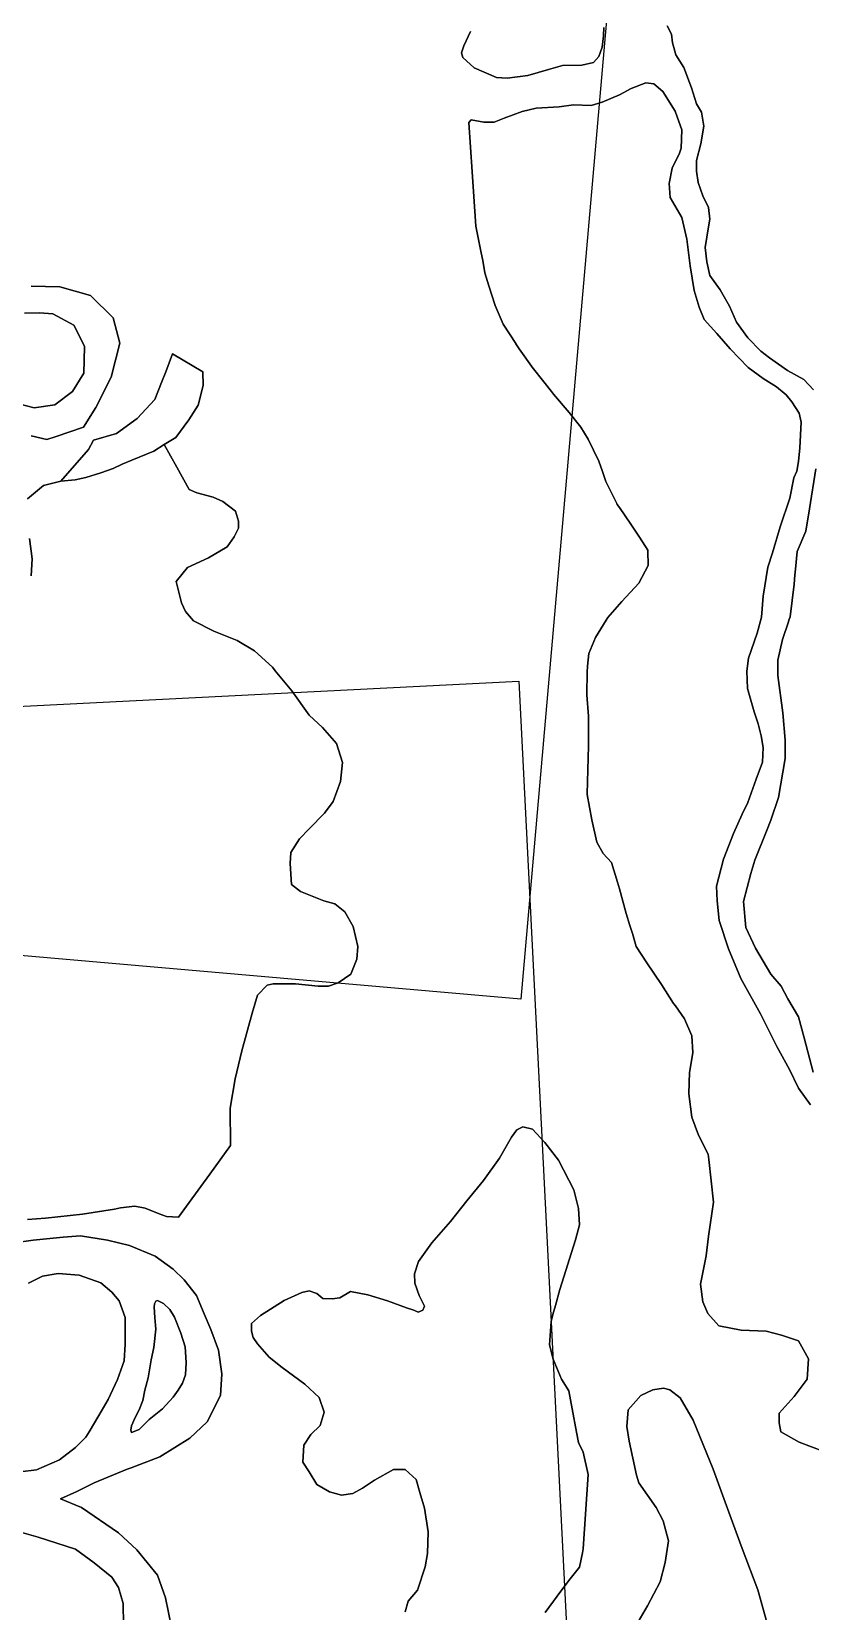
# Model space of a CAD drawing. Header units: inches. Extents: x 288635 to 1232953, y 676945 to 1655780.
# Drawn here: x 459382 to 476562, y 1137192 to 1172040 of the extents above; entities that cross this region are included whole.
import ezdxf

# ---------------------------------------------------------------- set-up
doc = ezdxf.new("R2010")
doc.units = ezdxf.units.IN
doc.header["$MEASUREMENT"] = 0
doc.layers.add('Images', color=7, linetype='Continuous')
picture_1 = doc.add_image_def('image8.jpg', size_in_pixel=(2583, 3985))
picture_2 = doc.add_image_def('image9.jpg', size_in_pixel=(2577, 3745))

msp = doc.modelspace()

# ---------------------------------------------------------------- linework, layer by layer
at = {"color": 1}
for points in [[(472003.3377, 1172126.9274), (471996.9876, 1171949.127), (471965.2376, 1171695.1265), (471895.3874, 1171491.9261), (471781.0872, 1171358.5758), (471520.7367, 1171301.4257), (471095.2858, 1171288.7257), (470784.1352, 1171206.1755), (470326.9343, 1171072.8253), (470326.9343, 1171072.8253), (469876.0834, 1171015.6752), (469634.7829, 1171028.3752), (469145.8319, 1171237.9256), (468898.1814, 1171466.5261), (468866.4314, 1171568.1263), (468917.2315, 1171726.8766), (469063.2818, 1172044.3772)], [(469063.2818, 1172044.3772), (468917.2315, 1171726.8766), (468866.4314, 1171568.1263), (468898.1814, 1171466.5261), (469145.8319, 1171237.9256), (469634.7829, 1171028.3752), (469876.0834, 1171015.6752), (470326.9343, 1171072.8253), (470784.1352, 1171206.1755), (471095.2858, 1171288.7257), (471520.7367, 1171301.4257), (471781.0872, 1171358.5758), (471895.3874, 1171491.9261), (471965.2376, 1171695.1265), (471996.9876, 1171949.127), (472003.3377, 1172126.9274)], [(476628.5836, 1164134.5984), (476420.3032, 1164368.2789), (476054.5424, 1164566.3993), (475663.3816, 1164840.7198), (475470.3413, 1164993.1202), (475180.7807, 1165287.7607), (474931.8602, 1165633.2014), (474779.4599, 1165983.7221), (474571.1795, 1166344.4029), (474342.579, 1166659.3635), (474276.5389, 1166964.1641), (474240.9788, 1167274.0447), (474312.0989, 1167731.2456), (474342.579, 1167903.966), (474317.1789, 1168157.9665), (474190.1787, 1168417.047), (474083.4985, 1168711.6876), (474047.9384, 1168960.6081), (474053.0184, 1169199.3686), (474144.4586, 1169565.1293), (474210.4987, 1169956.2901), (474159.6986, 1170261.0907), (474053.0184, 1170443.9711), (473941.2582, 1170799.5718), (473773.6179, 1171246.6127), (473590.7375, 1171526.0132), (473547.4713, 1171686.7164), (473519.6174, 1171790.1737), (473499.2973, 1171983.2141), (473402.7771, 1172166.0945)], [(473402.7771, 1172166.0945), (473499.2973, 1171983.2141), (473519.6174, 1171790.1737), (473547.4713, 1171686.7164), (473590.7375, 1171526.0132), (473773.6179, 1171246.6127), (473941.2582, 1170799.5718), (474053.0184, 1170443.9711), (474159.6986, 1170261.0907), (474210.4987, 1169956.2901), (474144.4586, 1169565.1293), (474053.0184, 1169199.3686), (474047.9384, 1168960.6081), (474083.4985, 1168711.6876), (474190.1787, 1168417.047), (474317.1789, 1168157.9665), (474342.579, 1167903.966), (474312.0989, 1167731.2456), (474240.9788, 1167274.0447), (474276.5389, 1166964.1641), (474342.579, 1166659.3635), (474571.1795, 1166344.4029), (474779.4599, 1165983.7221), (474931.8602, 1165633.2014), (475180.7807, 1165287.7607), (475470.3413, 1164993.1202), (475663.3816, 1164840.7198), (476054.5424, 1164566.3993), (476420.3032, 1164368.2789), (476628.5836, 1164134.5984)], [(476857.746, 1140716.9423), (476312.7032, 1140923.3177), (475910.5357, 1141156.1515), (475873.494, 1141351.9436), (475873.494, 1141563.6107), (476201.578, 1141934.0281), (476487.3286, 1142315.0289), (476519.0786, 1142759.5298), (476296.8282, 1143161.6972), (475926.4108, 1143288.6975), (475587.7434, 1143373.3643), (475037.409, 1143394.531), (474539.9913, 1143489.7812), (474296.5742, 1143764.9484), (474190.7406, 1144018.9489), (474137.8239, 1144410.5331), (474264.8241, 1145034.951), (474317.7409, 1145468.8685), (474423.5744, 1146220.2867), (474323.4338, 1147159.0626), (474305.4445, 1147275.1751), (474096.9709, 1147700.1404), (473944.6249, 1148093.0329), (473880.4792, 1148606.1986), (473880.8387, 1148616.8036), (473896.5156, 1149079.2732), (473968.6795, 1149512.2568), (473968.0573, 1149522.0045), (473944.6249, 1149889.1128), (473784.8731, 1150264.5295), (473784.2606, 1150265.9689), (473582.9851, 1150547.7546), (473543.7142, 1150602.7339), (473279.1131, 1151019.681), (472950.3663, 1151500.7738), (472717.8381, 1151861.5934), (472637.656, 1152142.2309), (472581.3409, 1152324.4268), (472501.3464, 1152583.2327), (472350.2366, 1153131.0055), (472308.9092, 1153280.8173), (472172.5996, 1153713.8009), (471988.1807, 1153906.238), (471851.871, 1154162.8208), (471739.616, 1154651.9319), (471635.3793, 1155213.2069), (471635.7216, 1155224.8447), (471651.4157, 1155758.4454), (471667.4521, 1156287.6475), (471667.4521, 1156301.1284), (471667.4521, 1156937.1229), (471627.361, 1157410.1975), (471627.5437, 1157421.5229), (471635.3793, 1157907.3268), (471648.3782, 1158042.5155), (471675.4703, 1158324.2739), (471819.7982, 1158677.0753), (472053.8032, 1159055.6129), (472092.4174, 1159118.0771), (472405.1278, 1159470.8785), (472773.9656, 1159871.7892), (472982.4392, 1160264.6817), (472982.132, 1160277.5837), (472975.2167, 1160568.0268), (472974.421, 1160601.4467), (472790.0021, 1160890.1024), (472597.5649, 1161170.7398), (472350.2366, 1161538.39), (472300.891, 1161611.7416), (472292.6317, 1161628.5267), (472052.3264, 1162116.8891), (471974.3313, 1162335.2752), (471891.9621, 1162565.9091), (471659.4339, 1163047.0019), (471499.0696, 1163311.603), (471242.4868, 1163640.3497), (470897.7036, 1164041.2604), (470852.2658, 1164098.869), (470456.4898, 1164600.6565), (470448.6836, 1164610.5536), (470135.9732, 1165043.5372), (470067.294, 1165149.6777), (470063.1863, 1165156.026), (469783.1718, 1165588.7757), (469606.7711, 1165997.7046), (469470.9848, 1166434.1607), (469382.2611, 1166719.3439), (469333.4552, 1166987.7766), (469302.079, 1167160.3457), (469181.8058, 1167745.6753), (469099.5333, 1168942.8687), (469030.7415, 1170032.9542), (469078.3666, 1170091.1627), (469358.8255, 1170043.5376), (469586.3676, 1170038.2459), (469803.3264, 1170133.4961), (470205.4938, 1170276.3714), (470512.4111, 1170350.4549), (471020.4121, 1170376.9133), (471337.9128, 1170424.5384), (471729.4969, 1170408.6633), (471967.6224, 1170482.7468), (472348.6231, 1170646.7888), (472607.9153, 1170784.3724), (472930.7076, 1170906.081), (473105.333, 1170884.9143), (473306.4167, 1170715.5806), (473306.4167, 1170715.5806), (473581.5839, 1170286.9548), (473660.9591, 1170054.121), (473724.4592, 1169874.2039), (473708.5842, 1169466.7448), (473677.2187, 1169360.4507), (473515.438, 1169028.1706), (473444.3178, 1168687.8099), (473469.7179, 1168383.0093), (473723.7184, 1167935.9684), (473835.4786, 1167458.4474), (473911.6787, 1166869.1662), (473998.0389, 1166330.6852), (474109.7991, 1165959.8444), (474221.5594, 1165685.5239), (474495.8799, 1165380.7233), (474790.5205, 1165040.3626), (475186.7613, 1164628.8818), (475522.042, 1164385.0413), (475811.6025, 1164202.1609), (476024.963, 1164024.3606), (476151.9632, 1163871.9603), (476314.5236, 1163623.0398), (476355.1636, 1163424.9194), (476332.3788, 1162855.8015), (476301.9798, 1162557.8909), (476263.6611, 1162340.7516), (476197.5581, 1162199.3206), (476111.8311, 1161749.278), (475898.4707, 1161114.2767), (475725.7504, 1160540.2356), (475624.1502, 1160225.275), (475521.8705, 1159589.2426), (475482.7566, 1159126.2994), (475386.2364, 1158770.6987), (475198.276, 1158216.9776), (475157.6359, 1157932.497), (475177.9559, 1157546.4163), (475325.2762, 1157033.3352), (475411.6364, 1156769.1747), (475472.5965, 1156505.0142), (475523.3966, 1156245.9337), (475508.1566, 1155925.893), (475365.9163, 1155549.9723), (475183.036, 1155036.8913), (475055.8067, 1154778.0936), (474864.477, 1154349.8199), (474646.0366, 1153785.9387), (474488.5562, 1153186.4975), (474503.7963, 1152866.4569), (474549.5164, 1152434.656), (474757.7968, 1151809.8148), (475027.0373, 1151149.4135), (475463.9182, 1150372.1719), (475824.5989, 1149650.8105), (476103.9995, 1149147.8895), (476302.1199, 1148731.3286), (476566.2804, 1148365.5679)], [(476566.2804, 1148365.5679), (476302.1199, 1148731.3286), (476103.9995, 1149147.8895), (475824.5989, 1149650.8105), (475463.9182, 1150372.1719), (475027.0373, 1151149.4135), (474757.7968, 1151809.8148), (474549.5164, 1152434.656), (474503.7963, 1152866.4569), (474488.5562, 1153186.4975), (474646.0366, 1153785.9387), (474864.477, 1154349.8199), (475055.8067, 1154778.0936), (475183.036, 1155036.8913), (475365.9163, 1155549.9723), (475508.1566, 1155925.893), (475523.3966, 1156245.9337), (475472.5965, 1156505.0142), (475411.6364, 1156769.1747), (475325.2762, 1157033.3352), (475177.9559, 1157546.4163), (475157.6359, 1157932.497), (475198.276, 1158216.9776), (475386.2364, 1158770.6987), (475482.7566, 1159126.2994), (475521.8705, 1159589.2426), (475624.1502, 1160225.275), (475725.7504, 1160540.2356), (475898.4707, 1161114.2767), (476111.8311, 1161749.278), (476197.5581, 1162199.3206), (476263.6611, 1162340.7516), (476301.9798, 1162557.8909), (476332.3788, 1162855.8015), (476355.1636, 1163424.9194), (476314.5236, 1163623.0398), (476151.9632, 1163871.9603), (476024.963, 1164024.3606), (475811.6025, 1164202.1609), (475522.042, 1164385.0413), (475186.7613, 1164628.8818), (474790.5205, 1165040.3626), (474495.8799, 1165380.7233), (474221.5594, 1165685.5239), (474109.7991, 1165959.8444), (473998.0389, 1166330.6852), (473911.6787, 1166869.1662), (473835.4786, 1167458.4474), (473723.7184, 1167935.9684), (473469.7179, 1168383.0093), (473444.3178, 1168687.8099), (473515.438, 1169028.1706), (473677.2187, 1169360.4507), (473708.5842, 1169466.7448), (473724.4592, 1169874.2039), (473660.9591, 1170054.121), (473581.5839, 1170286.9548), (473306.4167, 1170715.5806), (473105.333, 1170884.9143), (472930.7076, 1170906.081), (472607.9153, 1170784.3724), (472348.6231, 1170646.7888), (471967.6224, 1170482.7468), (471729.4969, 1170408.6633), (471337.9128, 1170424.5384), (471020.4121, 1170376.9133), (470512.4111, 1170350.4549), (470205.4938, 1170276.3714), (469803.3264, 1170133.4961), (469586.3676, 1170038.2459), (469358.8255, 1170043.5376), (469078.3666, 1170091.1627), (469030.7415, 1170032.9542), (469099.5333, 1168942.8687), (469181.8058, 1167745.6753), (469302.079, 1167160.3457), (469333.4552, 1166987.7766), (469382.2611, 1166719.3439), (469470.9848, 1166434.1607), (469606.7711, 1165997.7046), (469783.1718, 1165588.7757), (470063.1863, 1165156.026), (470067.294, 1165149.6777), (470135.9732, 1165043.5372), (470448.6836, 1164610.5536), (470456.4898, 1164600.6565), (470852.2658, 1164098.869), (470897.7036, 1164041.2604), (471242.4868, 1163640.3497), (471499.0696, 1163311.603), (471659.4339, 1163047.0019), (471891.9621, 1162565.9091), (471974.3313, 1162335.2752), (472052.3264, 1162116.8891), (472292.6317, 1161628.5267), (472300.891, 1161611.7416), (472350.2366, 1161538.39), (472597.5649, 1161170.7398), (472790.0021, 1160890.1024), (472974.421, 1160601.4467), (472975.2167, 1160568.0268), (472982.132, 1160277.5837), (472982.4392, 1160264.6817), (472773.9656, 1159871.7892), (472405.1278, 1159470.8785), (472092.4174, 1159118.0771), (472053.8032, 1159055.6129), (471819.7982, 1158677.0753), (471675.4703, 1158324.2739), (471648.3782, 1158042.5155), (471635.3793, 1157907.3268), (471627.5437, 1157421.5229), (471627.361, 1157410.1975), (471667.4521, 1156937.1229), (471667.4521, 1156301.1284), (471667.4521, 1156287.6475), (471651.4157, 1155758.4454), (471635.7216, 1155224.8447), (471635.3793, 1155213.2069), (471739.616, 1154651.9319), (471851.871, 1154162.8208), (471988.1807, 1153906.238), (472172.5996, 1153713.8009), (472308.9092, 1153280.8173), (472350.2366, 1153131.0055), (472501.3464, 1152583.2327), (472581.3409, 1152324.4268), (472637.656, 1152142.2309), (472717.8381, 1151861.5934), (472950.3663, 1151500.7738), (473279.1131, 1151019.681), (473543.7142, 1150602.7339), (473582.9851, 1150547.7546), (473784.2606, 1150265.9689), (473784.8731, 1150264.5295), (473944.6249, 1149889.1128), (473968.0573, 1149522.0045), (473968.6795, 1149512.2568), (473896.5156, 1149079.2732), (473880.8387, 1148616.8036), (473880.4792, 1148606.1986), (473944.6249, 1148093.0329), (474096.9709, 1147700.1404), (474305.4445, 1147275.1751), (474323.4338, 1147159.0626), (474423.5744, 1146220.2867), (474317.7409, 1145468.8685), (474264.8241, 1145034.951), (474137.8239, 1144410.5331), (474190.7406, 1144018.9489), (474296.5742, 1143764.9484), (474539.9913, 1143489.7812), (475037.409, 1143394.531), (475587.7434, 1143373.3643), (475926.4108, 1143288.6975), (476296.8282, 1143161.6972), (476519.0786, 1142759.5298), (476487.3286, 1142315.0289), (476201.578, 1141934.0281), (475873.494, 1141563.6107), (475873.494, 1141351.9436), (475910.5357, 1141156.1515), (476312.7032, 1140923.3177), (476857.746, 1140716.9423)], [(459370.1105, 1166427.6799), (460008.5781, 1166406.4103), (460679.4134, 1166216.3402), (460679.4134, 1166216.3402), (461181.0644, 1165727.3893), (461331.6861, 1165168.8339), (461136.6143, 1164413.7175), (460800.0637, 1163746.9662), (460527.0131, 1163315.1653), (459901.7037, 1163097.3785), (459720.5615, 1163042.1148), (459375.5997, 1163123.8162)], [(459375.5997, 1163123.8162), (459720.5615, 1163042.1148), (459901.7037, 1163097.3785), (460527.0131, 1163315.1653), (460800.0637, 1163746.9662), (461136.6143, 1164413.7175), (461331.6861, 1165168.8339), (461181.0644, 1165727.3893), (460679.4134, 1166216.3402), (460008.5781, 1166406.4103), (459370.1105, 1166427.6799)], [(458761.7096, 1163917.6356), (459441.1609, 1163739.8353), (459898.3619, 1163803.3354), (460285.7126, 1164101.786), (460533.3631, 1164501.8368), (460552.4132, 1165086.038), (460551.9995, 1165086.8327), (460552.4132, 1165099.5189), (460311.1127, 1165563.0698), (459847.5618, 1165817.0703), (459555.4612, 1165836.1203), (459225.2605, 1165829.7703)], [(459225.2605, 1165829.7703), (459555.4612, 1165836.1203), (459847.5618, 1165817.0703), (460311.1127, 1165563.0698), (460552.4132, 1165099.5189), (460551.9995, 1165086.8327), (460552.4132, 1165086.038), (460533.3631, 1164501.8368), (460285.7126, 1164101.786), (459898.3619, 1163803.3354), (459441.1609, 1163739.8353), (458761.7096, 1163917.6356)], [(459288.9219, 1145838.0037), (459690.2428, 1145863.4037), (460503.0444, 1145954.8439), (461209.1658, 1146066.6041), (461341.2461, 1146097.0842), (461661.2867, 1146132.6443), (461884.8071, 1146086.9242), (462199.7678, 1145959.9239), (462357.2481, 1145898.9638), (462621.4086, 1145888.8038), (462855.0891, 1146213.9244), (463317.37, 1146838.7657), (463769.4909, 1147468.6869), (463764.4109, 1148291.6486), (463876.1711, 1148936.8099), (464018.4114, 1149556.5711), (464247.0119, 1150384.6128), (464363.8521, 1150785.9336), (464582.2925, 1151004.374), (464714.3728, 1151034.8541), (465202.0538, 1151034.8541), (465704.9748, 1150984.054), (465928.4952, 1150984.054), (466146.9357, 1151060.2541), (466421.2562, 1151248.2145), (466553.3365, 1151578.4152), (466580.8251, 1151861.4558), (466477.1363, 1152299.7766), (466289.176, 1152619.8172), (466070.7355, 1152802.6976), (465826.895, 1152868.7377), (465313.814, 1153071.9381), (465115.6936, 1153229.4185), (465085.2135, 1153686.6194), (465100.4536, 1153930.4599), (465288.4139, 1154230.1805), (465506.8544, 1154453.7009), (465842.1351, 1154799.1416), (466035.1754, 1155053.1421), (466197.7358, 1155500.183), (466238.3758, 1155916.7438), (466111.3756, 1156338.3847), (465801.495, 1156688.9054), (465506.8544, 1156958.1459), (465120.7736, 1157496.627), (465047.1656, 1157586.8844), (464758.6993, 1157940.5991), (464694.0528, 1158019.868), (464302.892, 1158380.5488), (463916.8112, 1158609.1492), (463403.7302, 1158812.3496), (462951.6093, 1159040.9501), (462773.8089, 1159249.2305), (462692.5288, 1159437.1909), (462570.6085, 1159909.6318), (462819.529, 1160219.5124), (463286.8899, 1160432.8729), (463693.2908, 1160671.6333), (463850.7711, 1160895.1538), (463947.2913, 1161088.1942), (463946.6563, 1161239.9595), (463883.1561, 1161462.2099), (463603.7556, 1161674.9353), (463387.8551, 1161770.1855), (463025.9044, 1161868.6107), (462860.8041, 1161941.6359), (462587.1606, 1162431.3748), (462309.1436, 1162928.9409), (462566.3234, 1163089.6783), (462850.8039, 1163475.759), (463054.0043, 1163800.8797), (463165.7646, 1164232.6806), (463160.6845, 1164532.4012), (462490.1232, 1164928.642), (462339.8109, 1164537.0389), (462248.209, 1164298.3918), (462104.0424, 1163922.7999), (461712.8816, 1163506.2391), (461255.6807, 1163176.0384), (460747.6797, 1163028.7182), (460639.1973, 1162822.0212), (460026.3183, 1162124.4763), (459644.5227, 1162027.9961), (459288.9219, 1161733.3555)], [(459288.9219, 1161733.3555), (459644.5227, 1162027.9961), (460026.3183, 1162124.4763), (460346.3589, 1162149.8764), (460582.1435, 1162203.1181), (460913.1016, 1162306.8313), (461178.4498, 1162404.4491), (461383.088, 1162495.1116), (461596.4163, 1162586.8205), (462078.6424, 1162784.8777), (462309.1436, 1162928.9409), (462587.1606, 1162431.3748), (462860.8041, 1161941.6359), (463025.9044, 1161868.6107), (463387.8551, 1161770.1855), (463603.7556, 1161674.9353), (463883.1561, 1161462.2099), (463946.6563, 1161239.9595), (463947.2913, 1161088.1942), (463850.7711, 1160895.1538), (463693.2908, 1160671.6333), (463286.8899, 1160432.8729), (462819.529, 1160219.5124), (462570.6085, 1159909.6318), (462692.5288, 1159437.1909), (462773.8089, 1159249.2305), (462951.6093, 1159040.9501), (463403.7302, 1158812.3496), (463916.8112, 1158609.1492), (464302.892, 1158380.5488), (464694.0528, 1158019.868), (464758.6993, 1157940.5991), (465047.1656, 1157586.8844), (465120.7736, 1157496.627), (465506.8544, 1156958.1459), (465801.495, 1156688.9054), (466111.3756, 1156338.3847), (466238.3758, 1155916.7438), (466197.7358, 1155500.183), (466035.1754, 1155053.1421), (465842.1351, 1154799.1416), (465506.8544, 1154453.7009), (465288.4139, 1154230.1805), (465100.4536, 1153930.4599), (465085.2135, 1153686.6194), (465115.6936, 1153229.4185), (465313.814, 1153071.9381), (465826.895, 1152868.7377), (466070.7355, 1152802.6976), (466289.176, 1152619.8172), (466477.1363, 1152299.7766), (466580.8251, 1151861.4558), (466553.3365, 1151578.4152), (466421.2562, 1151248.2145), (466146.9357, 1151060.2541), (466146.9357, 1151060.2541), (465928.4952, 1150984.054), (465704.9748, 1150984.054), (465202.0538, 1151034.8541), (464714.3728, 1151034.8541), (464582.2925, 1151004.374), (464363.8521, 1150785.9336), (464247.0119, 1150384.6128), (464018.4114, 1149556.5711), (463876.1711, 1148936.8099), (463764.4109, 1148291.6486), (463769.4909, 1147468.6869), (463317.37, 1146838.7657), (462855.0891, 1146213.9244), (462621.4086, 1145888.8038), (462357.2481, 1145898.9638), (462199.7678, 1145959.9239), (461884.8071, 1146086.9242), (461661.2867, 1146132.6443), (461341.2461, 1146097.0842), (461209.1658, 1146066.6041), (460503.0444, 1145954.8439), (459690.2428, 1145863.4037), (459288.9219, 1145838.0037)], [(476621.1117, 1149089.4075), (476422.9913, 1149846.329), (476295.9911, 1150303.5299), (476067.3906, 1150704.8507), (475920.0703, 1150984.2513), (475686.3899, 1151248.4118), (475351.1092, 1151822.453), (475137.7488, 1152279.6539), (475086.9487, 1152853.695), (475247.708, 1153471.4837), (475335.5375, 1153765.3748), (475592.1204, 1154398.8137), (475685.7307, 1154646.7546), (475856.3162, 1155144.7796), (476002.3665, 1156008.3814), (476002.3665, 1156408.4322), (475951.5664, 1157011.6834), (475843.6162, 1157837.185), (475843.6162, 1158173.7357), (475944.4808, 1158629.1464), (476075.4777, 1159019.209), (476087.2742, 1159055.6129), (476112.4431, 1159133.2844), (476206.9427, 1159852.1499), (476217.1027, 1160050.2703), (476232.3428, 1160182.3505), (476272.9829, 1160573.5113), (476460.9432, 1161020.5522), (476542.2234, 1161513.3132), (476684.4637, 1162392.155)], [(476684.4637, 1162392.155), (476542.2234, 1161513.3132), (476460.9432, 1161020.5522), (476272.9829, 1160573.5113), (476232.3428, 1160182.3505), (476217.1027, 1160050.2703), (476206.9427, 1159852.1499), (476112.4431, 1159133.2844), (476087.2742, 1159055.6129), (476075.4777, 1159019.209), (475944.4808, 1158629.1464), (475843.6162, 1158173.7357), (475843.6162, 1157837.185), (475951.5664, 1157011.6834), (476002.3665, 1156408.4322), (476002.3665, 1156008.3814), (475856.3162, 1155144.7796), (475685.7307, 1154646.7546), (475592.1204, 1154398.8137), (475335.5375, 1153765.3748), (475247.708, 1153471.4837), (475086.9487, 1152853.695), (475137.7488, 1152279.6539), (475351.1092, 1151822.453), (475686.3899, 1151248.4118), (475920.0703, 1150984.2513), (476067.3906, 1150704.8507), (476295.9911, 1150303.5299), (476422.9913, 1149846.329), (476621.1117, 1149089.4075)], [(459370.2021, 1160036.6321), (459395.6022, 1160412.5528), (459334.642, 1160854.5137)], [(459334.642, 1160854.5137), (459395.6022, 1160412.5528), (459370.2021, 1160036.6321)], [(467619.6137, 1137180.2985), (467685.6539, 1137419.059), (467893.9343, 1137662.8995), (468066.6546, 1138175.9805), (468112.3747, 1138470.6211), (468127.6147, 1138948.1421), (468046.3346, 1139466.3031), (467949.8144, 1139816.8238), (467868.5342, 1140101.3044), (467619.6137, 1140319.7448), (467365.6132, 1140319.7448), (466943.9724, 1140086.0644), (466684.8919, 1139913.344), (466466.4514, 1139791.4238), (466217.5309, 1139755.8637), (465953.3704, 1139826.9838), (465673.9698, 1139994.6242), (465506.3295, 1140268.9447), (465364.0892, 1140482.3051), (465384.4093, 1140858.2259), (465541.8896, 1141096.9864), (465750.17, 1141295.1068), (465836.5302, 1141584.6674), (465724.7699, 1141909.788), (465409.8093, 1142204.4286), (464906.8883, 1142575.2693), (464622.4077, 1142798.7898), (464368.4072, 1143093.4304), (464271.887, 1143230.5906), (464236.327, 1143372.8309), (464231.2469, 1143545.5513), (464429.3673, 1143718.2716), (464952.6084, 1144048.4723), (465343.7692, 1144226.2726), (465506.3295, 1144261.8327), (465673.9698, 1144200.8726), (465806.0501, 1144094.1924), (466009.2505, 1144084.0324), (466181.9708, 1144109.4324), (466420.7313, 1144246.5927), (466796.6521, 1144175.4725), (467233.5329, 1144043.3923), (467655.1738, 1143885.912), (467812.6541, 1143835.1119), (467909.1743, 1143794.4718), (468015.8545, 1143835.1119), (468051.4146, 1143921.472), (467934.5744, 1144160.2325), (467832.9741, 1144434.5531), (467827.8941, 1144637.7535), (467919.3343, 1144906.994), (468208.8949, 1145318.4748), (468625.4557, 1145790.9158), (468986.1365, 1146248.1167), (469351.8972, 1146700.2376), (469702.4179, 1147187.9186), (469971.6584, 1147655.2795), (470083.4186, 1147812.7598), (470220.5789, 1147883.88), (470428.8593, 1147827.9998), (470703.1799, 1147538.4393), (471002.9005, 1147147.2785), (471343.2612, 1146491.9572), (471444.8614, 1146080.4763), (471465.1814, 1145719.7956), (471377.49, 1145386.2003), (471031.9435, 1144288.9107), (470936.233, 1143942.4838), (470936.233, 1143942.4838), (470883.3783, 1143738.1722), (470844.1038, 1143586.3552), (470804.7801, 1143073.1103), (470886.0603, 1142758.1497), (471074.0206, 1142316.1888), (471231.5009, 1142057.1083), (471307.7011, 1141660.8675), (471404.2213, 1141147.7865), (471444.8614, 1140914.106), (471551.5416, 1140705.8256), (471663.3018, 1140213.0646), (471550.5682, 1138570.7708), (471536.3016, 1138480.7811), (471470.2614, 1138170.9005), (471231.5009, 1137871.1799), (470972.4204, 1137525.7392), (470708.2599, 1137170.1385)], [(470708.2599, 1137170.1385), (470972.4204, 1137525.7392), (471231.5009, 1137871.1799), (471470.2614, 1138170.9005), (471536.3016, 1138480.7811), (471550.5682, 1138570.7708), (471663.3018, 1140213.0646), (471551.5416, 1140705.8256), (471444.8614, 1140914.106), (471404.2213, 1141147.7865), (471307.7011, 1141660.8675), (471231.5009, 1142057.1083), (471074.0206, 1142316.1888), (470886.0603, 1142758.1497), (470804.7801, 1143073.1103), (470844.1038, 1143586.3552), (470883.3783, 1143738.1722), (470936.233, 1143942.4838), (471031.9435, 1144288.9107), (471377.49, 1145386.2003), (471465.1814, 1145719.7956), (471444.8614, 1146080.4763), (471343.2612, 1146491.9572), (471002.9005, 1147147.2785), (470703.1799, 1147538.4393), (470428.8593, 1147827.9998), (470220.5789, 1147883.88), (470083.4186, 1147812.7598), (469971.6584, 1147655.2795), (469702.4179, 1147187.9186), (469351.8972, 1146700.2376), (468986.1365, 1146248.1167), (468625.4557, 1145790.9158), (468208.8949, 1145318.4748), (467919.3343, 1144906.994), (467827.8941, 1144637.7535), (467832.9741, 1144434.5531), (467934.5744, 1144160.2325), (468051.4146, 1143921.472), (468015.8545, 1143835.1119), (467909.1743, 1143794.4718), (467812.6541, 1143835.1119), (467655.1738, 1143885.912), (467233.5329, 1144043.3923), (466796.6521, 1144175.4725), (466420.7313, 1144246.5927), (466181.9708, 1144109.4324), (466009.2505, 1144084.0324), (465806.0501, 1144094.1924), (465673.9698, 1144200.8726), (465506.3295, 1144261.8327), (465343.7692, 1144226.2726), (464952.6084, 1144048.4723), (464429.3673, 1143718.2716), (464231.2469, 1143545.5513), (464236.327, 1143372.8309), (464271.887, 1143230.5906), (464368.4072, 1143093.4304), (464622.4077, 1142798.7898), (464906.8883, 1142575.2693), (465409.8093, 1142204.4286), (465724.7699, 1141909.788), (465836.5302, 1141584.6674), (465750.17, 1141295.1068), (465541.8896, 1141096.9864), (465384.4093, 1140858.2259), (465364.0892, 1140482.3051), (465506.3295, 1140268.9447), (465673.9698, 1139994.6242), (465953.3704, 1139826.9838), (466217.5309, 1139755.8637), (466466.4514, 1139791.4238), (466684.8919, 1139913.344), (466943.9724, 1140086.0644), (467365.6132, 1140319.7448), (467619.6137, 1140319.7448), (467868.5342, 1140101.3044), (467949.8144, 1139816.8238), (468046.3346, 1139466.3031), (468127.6147, 1138948.1421), (468112.3747, 1138470.6211), (468066.6546, 1138175.9805), (467893.9343, 1137662.8995), (467685.6539, 1137419.059), (467619.6137, 1137180.2985)], [(458994.3552, 1145320.715), (459417.5118, 1145377.0156), (460077.9132, 1145448.1358), (460463.9939, 1145473.5358), (461058.3551, 1145382.0956), (461540.9561, 1145265.2554), (462109.9172, 1145026.4949), (462506.158, 1144742.0143), (462749.9985, 1144508.3339), (463019.239, 1144157.8132), (463186.8794, 1143756.4924), (463339.2797, 1143411.0517), (463506.92, 1142953.8508), (463578.0402, 1142435.6897), (463547.5601, 1141953.0888), (463257.9995, 1141373.9676), (462871.9188, 1141013.2869), (462211.5174, 1140601.8061), (461580.3678, 1140361.7914), (461490.156, 1140327.4855), (460763.7145, 1140027.7649), (460382.7138, 1139834.7245), (460022.0331, 1139672.1642), (460479.4668, 1139482.1507), (461302.4284, 1138923.3495), (461703.7493, 1138547.4288), (462160.9502, 1137988.6277), (462338.7505, 1137490.7867), (462470.8308, 1136840.5454)], [(462470.8308, 1136840.5454), (462338.7505, 1137490.7867), (462160.9502, 1137988.6277), (461703.7493, 1138547.4288), (461302.4284, 1138923.3495), (460479.4668, 1139482.1507), (460022.0331, 1139672.1642), (460382.7138, 1139834.7245), (460763.7145, 1140027.7649), (461490.156, 1140327.4855), (461580.3678, 1140361.7914), (462211.5174, 1140601.8061), (462871.9188, 1141013.2869), (463257.9995, 1141373.9676), (463547.5601, 1141953.0888), (463578.0402, 1142435.6897), (463506.92, 1142953.8508), (463339.2797, 1143411.0517), (463186.8794, 1143756.4924), (463019.239, 1144157.8132), (462749.9985, 1144508.3339), (462506.158, 1144742.0143), (462109.9172, 1145026.4949), (461540.9561, 1145265.2554), (461058.3551, 1145382.0956), (460463.9939, 1145473.5358), (460077.9132, 1145448.1358), (459417.5118, 1145377.0156), (458994.3552, 1145320.715)], [(458767.2705, 1140225.8853), (459488.632, 1140317.3255), (459996.633, 1140535.7659), (460352.2337, 1140810.0865), (460580.8342, 1141038.6869), (460649.8646, 1141152.7984), (460867.924, 1141515.3737), (460867.9275, 1141515.3795), (461073.5952, 1141866.7286), (461276.7956, 1142303.6095), (461424.1159, 1142720.1703), (461444.4359, 1143085.931), (461449.5159, 1143675.2122), (461312.3556, 1144040.9729), (461149.7953, 1144234.0133), (460911.0348, 1144437.2137), (460428.4339, 1144609.9341), (459966.1529, 1144645.4941), (459625.7923, 1144584.534), (459315.9116, 1144432.1337)], [(459315.9116, 1144432.1337), (459625.7923, 1144584.534), (459966.1529, 1144645.4941), (460428.4339, 1144609.9341), (460911.0348, 1144437.2137), (461149.7953, 1144234.0133), (461312.3556, 1144040.9729), (461449.5159, 1143675.2122), (461444.4359, 1143085.931), (461424.1159, 1142720.1703), (461276.7956, 1142303.6095), (461073.5952, 1141866.7286), (460867.9275, 1141515.3795), (460867.924, 1141515.3737), (460649.8646, 1141152.7984), (460580.8342, 1141038.6869), (460352.2337, 1140810.0865), (459996.633, 1140535.7659), (459488.632, 1140317.3255), (458767.2705, 1140225.8853)], [(472610.4389, 1136697.7976), (472966.0396, 1137312.4788), (473250.5201, 1137840.7999), (473357.2004, 1138267.5207), (473431.0124, 1138751.499), (473311.4803, 1139192.0826), (473159.08, 1139481.6432), (472779.3492, 1140025.2043), (472728.5491, 1140197.9246), (472565.9888, 1140949.7661), (472515.1887, 1141269.8068), (472545.6687, 1141640.6475), (472825.0693, 1141955.6081), (473084.1498, 1142077.5284), (473322.9103, 1142118.1684), (473460.0706, 1142077.5284), (473688.671, 1141899.728), (473978.2316, 1141412.047), (474420.1925, 1140330.0049), (474684.353, 1139598.4834), (475060.2738, 1138577.4014), (475400.6344, 1137668.0795), (475603.8348, 1136956.8781)], [(475603.8348, 1136956.8781), (475400.6344, 1137668.0795), (475060.2738, 1138577.4014), (474684.353, 1139598.4834), (474420.1925, 1140330.0049), (473978.2316, 1141412.047), (473688.671, 1141899.728), (473460.0706, 1142077.5284), (473322.9103, 1142118.1684), (473084.1498, 1142077.5284), (472825.0693, 1141955.6081), (472545.6687, 1141640.6475), (472515.1887, 1141269.8068), (472565.9888, 1140949.7661), (472728.5491, 1140197.9246), (472779.3492, 1140025.2043), (473159.08, 1139481.6432), (473311.4803, 1139192.0826), (473431.0124, 1138751.499), (473357.2004, 1138267.5207), (473250.5201, 1137840.7999), (472966.0396, 1137312.4788), (472610.4389, 1136697.7976)], [(461409.1087, 1136896.4255), (461404.0287, 1137368.8664), (461297.3484, 1137719.3871), (461155.1082, 1137947.9876), (460758.8674, 1138262.9482), (460347.3865, 1138562.6688), (459529.5049, 1138826.8293), (459062.144, 1138958.9096), (458711.6233, 1138943.6696), (458254.4224, 1138852.2294), (457746.4213, 1138643.949), (457604.1811, 1138527.1087), (457355.2606, 1138395.0285), (457025.0599, 1138115.6279), (456710.0993, 1137638.107), (456395.1386, 1136865.9454)], [(456395.1386, 1136865.9454), (456710.0993, 1137638.107), (457025.0599, 1138115.6279), (457355.2606, 1138395.0285), (457604.1811, 1138527.1087), (457746.4213, 1138643.949), (458254.4224, 1138852.2294), (458711.6233, 1138943.6696), (459062.144, 1138958.9096), (459529.5049, 1138826.8293), (460347.3865, 1138562.6688), (460758.8674, 1138262.9482), (461155.1082, 1137947.9876), (461297.3484, 1137719.3871), (461404.0287, 1137368.8664), (461409.1087, 1136896.4255)]]:
    msp.add_lwpolyline(points, dxfattribs=at)
for points in [[(460346.3589, 1162149.8764), (460026.3183, 1162124.4763), (460639.1973, 1162822.0212), (460747.6797, 1163028.7182), (461255.6807, 1163176.0384), (461712.8816, 1163506.2391), (462104.0424, 1163922.7999), (462248.209, 1164298.3918), (462339.8109, 1164537.0389), (462490.1232, 1164928.642), (463160.6845, 1164532.4012), (463165.7646, 1164232.6806), (463054.0043, 1163800.8797), (462850.8039, 1163475.759), (462566.3234, 1163089.6783), (462309.1436, 1162928.9409), (462078.6424, 1162784.8777), (461596.4163, 1162586.8205), (461383.088, 1162495.1116), (461178.4498, 1162404.4491), (460913.1016, 1162306.8313), (460582.1435, 1162203.1181), (460346.3589, 1162149.8764)], [(461570.9282, 1141191.0449), (461586.8032, 1141140.774), (461756.1369, 1141204.2741), (461973.0956, 1141423.8787), (462266.7837, 1141659.3583), (462507.555, 1141916.0047), (462618.6802, 1142074.755), (462713.9304, 1142222.922), (462777.4306, 1142410.7765), (462789.3686, 1142683.7636), (462769.0485, 1143029.2042), (462674.5159, 1143326.807), (462531.8967, 1143683.4249), (462428.1799, 1143854.8752), (462288.4796, 1143981.8755), (462157.246, 1144047.4923), (462121.2626, 1144034.7923), (462095.8625, 1143973.4088), (462085.2792, 1143901.442), (462102.2125, 1143674.9582), (462119.1459, 1143495.0412), (462126.2982, 1143413.7596), (462078.9292, 1143011.3819), (462020.7207, 1142741.5063), (461951.9289, 1142344.6305), (461880.4913, 1142074.755), (461835.512, 1141844.567), (461753.491, 1141635.5458), (461668.8242, 1141466.2121), (461589.449, 1141283.6493), (461570.9282, 1141191.0449)], [(461756.1369, 1141204.2741), (461586.8032, 1141140.774), (461570.9282, 1141191.0449), (461589.449, 1141283.6493), (461668.8242, 1141466.2121), (461753.491, 1141635.5458), (461835.512, 1141844.567), (461880.4913, 1142074.755), (461951.9289, 1142344.6305), (462020.7207, 1142741.5063), (462078.9292, 1143011.3819), (462126.2982, 1143413.7596), (462119.1459, 1143495.0412), (462102.2125, 1143674.9582), (462085.2792, 1143901.442), (462095.8625, 1143973.4088), (462121.2626, 1144034.7923), (462157.246, 1144047.4923), (462288.4796, 1143981.8755), (462428.1799, 1143854.8752), (462531.8967, 1143683.4249), (462674.5159, 1143326.807), (462769.0485, 1143029.2042), (462789.3686, 1142683.7636), (462777.4306, 1142410.7765), (462713.9304, 1142222.922), (462618.6802, 1142074.755), (462507.555, 1141916.0047), (462266.7837, 1141659.3583), (461973.0956, 1141423.8787), (461756.1369, 1141204.2741)]]:
    msp.add_lwpolyline(points, close=True, dxfattribs=at)

# ---------------------------------------------------------------- pictures from other files: only their frames are drawn
at = {"layer": 'Images'}
image = msp.add_image(picture_1, insert=(427108.5363, 1154462.5647), size_in_units=(43232.8973, 66698.8369), rotation=-4.99958309, dxfattribs=at)
image.dxf.flags = 7
image = msp.add_image(picture_2, insert=(429959.2992, 1092538.0496), size_in_units=(43398.7091, 63068.7488), rotation=2.882431983, dxfattribs=at)
image.dxf.flags = 7

doc.saveas('drawing.dxf')
